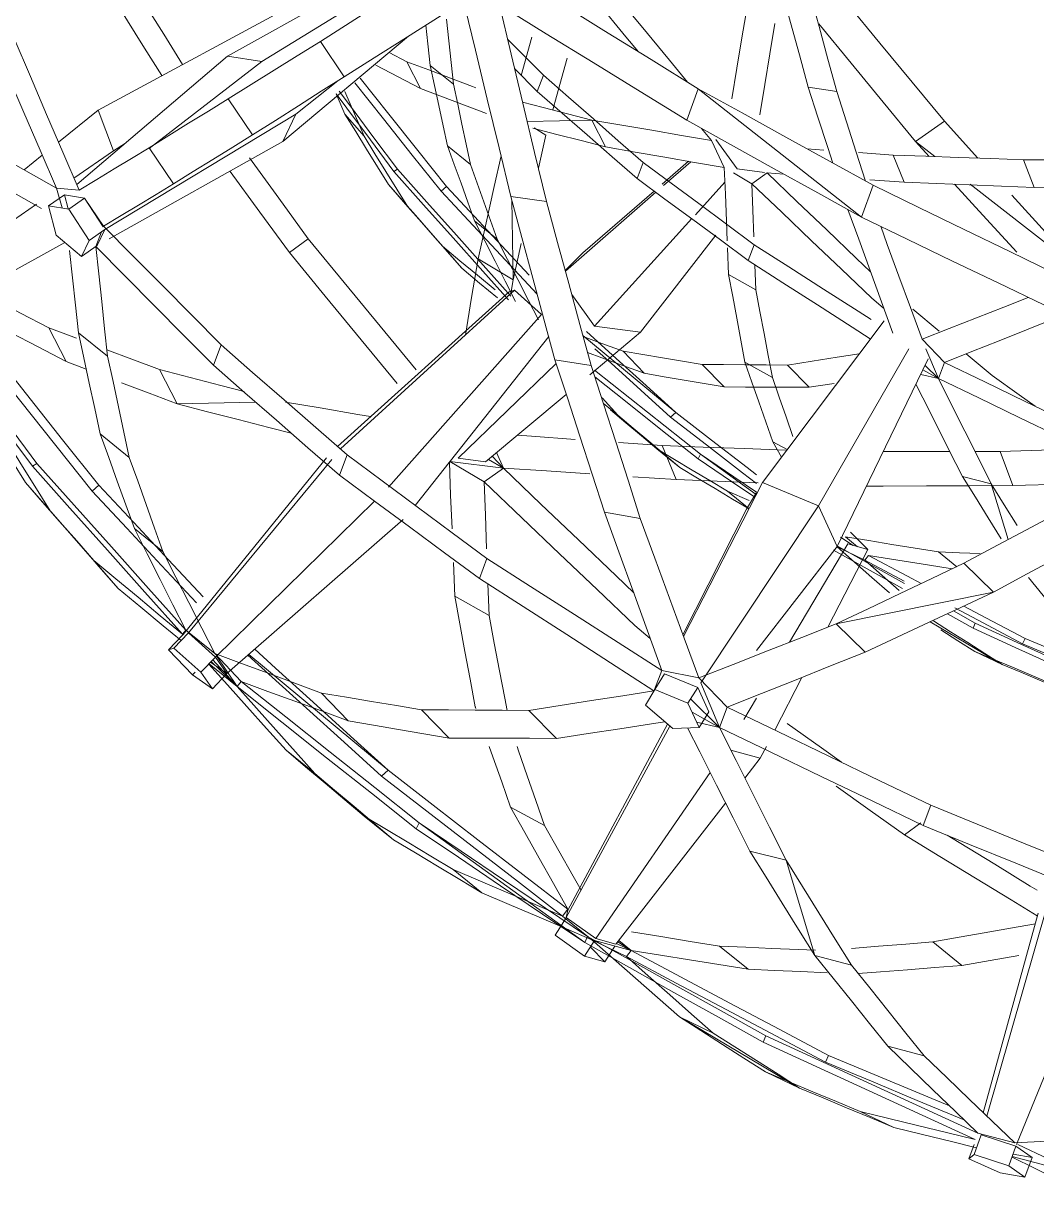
# Model space of a CAD drawing. Header units: inches. Extents: x -1427 to 2274, y -2183 to 260.
# Drawn here: x 160.357 to 164.117, y -1829.227 to -1824.831 of the extents above; entities that cross this region are included whole.
import ezdxf

# ---------------------------------------------------------------- set-up
doc = ezdxf.new("R2010")
doc.units = ezdxf.units.IN
doc.header["$MEASUREMENT"] = 0
doc.layers.add('E-LITE-EQPM', color=33, linetype='Continuous', lineweight=9)
doc.layers.add('G-IMPT', color=8, linetype='Continuous', lineweight=9)

# ---------------------------------------------------------------- blocks, each defined once
blk = doc.blocks.new('Raimond Sphere Small - Moooi_Raimond_43-V5-Reflected Ceiling Plan')
at = {"layer": 'G-IMPT'}
for p, q in [((-2.7928, 7.928), (-2.8847, 7.9122)), ((-2.7928, 7.928), (-2.8528, 7.886)), ((-2.7662, 7.855), (-2.7928, 7.928)), ((-2.8847, 7.9122), (-3.0015, 7.8604)), ((-2.8528, 7.886), (-2.9818, 7.8442)), ((-2.8262, 7.8129), (-2.8528, 7.886)), ((-2.8401, 7.851), (-2.7144, 7.8843)), ((-3.0015, 7.8604), (-2.9819, 7.8065)), ((-2.9818, 7.8442), (-3.0015, 7.8604)), ((-2.9818, 7.8442), (-2.9552, 7.7711)), ((-2.8371, 7.8427), (-2.7662, 7.855)), ((-2.7662, 7.855), (-2.8262, 7.8129)), ((-2.7045, 7.8608), (-2.819, 7.8065)), ((-2.9678, 7.7645), (-2.8311, 7.8008)), ((-2.8262, 7.8129), (-2.9552, 7.7711)), ((-2.8237, 7.8065), (-2.4931, 6.991)), ((-3.4051, 7.6842), (-3.2803, 7.7432)), ((-2.935, 7.701), (-2.7102, 6.9206)), ((-2.9477, 7.6888), (-2.7433, 6.9478)), ((-4.0758, 7.3327), (-3.6295, 7.5968)), ((-3.7564, 7.5366), (-3.6295, 7.5968)), ((-3.522, 7.4756), (-3.533, 7.5005)), ((-3.302, 7.4418), (-3.1675, 7.4775)), ((-4.0758, 7.3327), (-3.9505, 7.3929)), ((-3.7553, 7.403), (-3.7652, 7.4264)), ((-4.3532, 7.128), (-4.4278, 7.1071)), ((-4.3532, 7.128), (-4.4065, 7.0738)), ((-4.316, 7.0697), (-4.3532, 7.128)), ((-3.9268, 7.07), (-3.8211, 7.1556)), ((-3.573, 7.1051), (-3.4364, 7.141)), ((-3.1352, 7.0541), (-3.0275, 7.1414)), ((-4.4278, 7.1071), (-4.5377, 7.0292)), ((-4.3906, 7.0489), (-4.4278, 7.1071)), ((-4.4014, 7.0459), (-4.272, 7.1089)), ((-4.2551, 7.0866), (-4.3906, 7.0489)), ((-4.309, 7.0595), (-4.2551, 7.0866)), ((-4.3048, 7.0541), (-4.2551, 7.0866)), ((-4.3012, 7.0494), (-4.2551, 7.0866)), ((-4.2551, 7.0866), (-4.272, 7.1089)), ((-3.573, 7.1051), (-3.6798, 6.751)), ((-4.4272, 7.0568), (-5.042, 6.6125)), ((-4.5096, 6.9585), (-4.4014, 7.0459)), ((-4.3862, 7.0419), (-4.4961, 6.964)), ((-4.4272, 7.0568), (-4.4168, 7.0335)), ((-4.3116, 7.0628), (-4.3862, 7.0419)), ((-4.3862, 7.0419), (-3.9617, 6.4252)), ((-3.9045, 6.5384), (-4.3116, 7.0628)), ((-4.5377, 7.0292), (-4.4967, 6.965)), ((-4.5096, 6.9585), (-4.4901, 6.9325)), ((-4.4961, 6.964), (-4.4895, 6.9368)), ((-4.4961, 6.964), (-4.1115, 6.2528)), ((-4.4895, 6.9368), (-4.1204, 6.2452)), ((-4.916, 6.7851), (-4.8092, 6.8714)), ((-3.8145, 6.7165), (-3.6798, 6.751)), ((-5.2459, 6.5872), (-5.1376, 6.6747)), ((-3.1801, 6.6121), (-3.2404, 6.6559)), ((-5.0528, 6.6344), (-5.042, 6.6125)), ((-4.703, 6.5534), (-4.5766, 6.6218)), ((-3.171, 6.6215), (-3.1426, 6.5468)), ((-5.5362, 6.3422), (-5.4294, 6.4285)), ((-5.1575, 6.4168), (-5.1814, 6.4388)), ((-3.7756, 6.3723), (-3.8329, 6.4462)), ((-5.1575, 6.4168), (-5.6749, 5.9871)), ((-3.7756, 6.3723), (-3.8855, 6.3415)), ((-3.7531, 6.3288), (-3.7756, 6.3723)), ((-5.0333, 6.1918), (-4.9311, 6.297)), ((-4.6346, 6.1947), (-4.5325, 6.2983)), ((-4.1007, 6.2621), (-4.2023, 6.1748)), ((-4.0029, 6.2576), (-4.1007, 6.2621)), ((-4.0029, 6.2576), (-4.0441, 6.1675)), ((-4.0343, 6.1518), (-3.9276, 6.2576)), ((-4.029, 6.2006), (-3.9276, 6.2576)), ((-4.0119, 6.2379), (-3.9276, 6.2576)), ((-3.9667, 6.1993), (-4.0029, 6.2576)), ((-3.9276, 6.2576), (-3.9966, 6.0923)), ((-3.9276, 6.2576), (-3.8989, 6.182)), ((-3.6207, 6.0715), (-3.7216, 6.2675)), ((-5.4042, 6.1297), (-5.3053, 6.233)), ((-3.9667, 6.1993), (-4.0079, 6.1093)), ((-3.7897, 6.1487), (-3.8365, 6.228)), ((-4.8318, 6.1868), (-4.8339, 6.1809)), ((-4.8339, 6.1809), (-4.8318, 6.182)), ((-4.1674, 6.1164), (-4.2023, 6.1748)), ((-4.0441, 6.1675), (-4.1674, 6.1164)), ((-4.0079, 6.1093), (-4.0441, 6.1675)), ((-4.0043, 6.0738), (-3.8989, 6.182)), ((-5.8095, 6.1143), (-5.8838, 6.0626)), ((-5.8095, 6.1143), (-5.8521, 6.0527)), ((-5.7557, 6.0577), (-5.8095, 6.1143)), ((-4.1411, 6.0459), (-4.1678, 6.1164)), ((-4.1674, 6.1164), (-4.1312, 6.0581)), ((-5.8223, 6.0215), (-5.7183, 6.1055)), ((-5.8145, 6.0132), (-5.7183, 6.1055)), ((-5.8081, 6.0065), (-5.7183, 6.1055)), ((-5.8002, 5.9832), (-5.7027, 6.0871)), ((-5.7183, 6.1055), (-5.7942, 5.9922)), ((-5.7183, 6.1055), (-5.7027, 6.0871)), ((-4.1411, 6.0459), (-4.0043, 6.0738)), ((-4.0079, 6.1093), (-4.1312, 6.0581)), ((-3.9966, 6.0923), (-3.5599, 5.4344)), ((-5.8838, 6.0626), (-5.9723, 5.969)), ((-5.8521, 6.0527), (-5.9527, 5.9629)), ((-5.8738, 6.0521), (-5.8838, 6.0626)), ((-5.7983, 5.9962), (-5.8521, 6.0527)), ((-5.8165, 6.0153), (-5.7557, 6.0577)), ((-5.7557, 6.0577), (-5.7983, 5.9962)), ((-5.1018, 5.4856), (-5.7557, 6.0577)), ((-3.1453, 5.8653), (-2.878, 6.0235)), ((-2.9785, 5.9757), (-2.878, 6.0235)), ((-5.9085, 5.896), (-5.8002, 5.9832)), ((-5.7983, 5.9962), (-5.8989, 5.9064)), ((-5.7983, 5.9962), (-5.2082, 5.417)), ((-5.9723, 5.969), (-5.9185, 5.9124)), ((-5.9527, 5.9629), (-5.9723, 5.969)), ((-5.9527, 5.9629), (-5.8989, 5.9064)), ((-3.4905, 5.5861), (-3.7897, 5.9714)), ((-3.451, 5.576), (-3.6669, 5.9411)), ((-3.3862, 5.9784), (-3.4939, 5.8731)), ((-2.7927, 5.9274), (-2.8015, 5.9471)), ((-5.9085, 5.896), (-5.921, 5.9109)), ((-5.9185, 5.9124), (-5.3856, 5.2562)), ((-5.8989, 5.9064), (-5.3669, 5.2629)), ((-4.1841, 5.9272), (-4.2415, 5.8789)), ((-4.063, 5.9133), (-3.8262, 5.4466)), ((-4.0605, 5.9202), (-3.7673, 5.3482)), ((-3.3764, 5.5969), (-3.5248, 5.8852)), ((-2.9098, 5.7547), (-3.4939, 5.8731)), ((-3.081, 5.8351), (-2.9856, 5.8884)), ((-2.9777, 5.8698), (-3.0587, 5.8246)), ((-2.9777, 5.8698), (-2.9856, 5.8884)), ((-4.7827, 5.8416), (-4.91, 5.7701)), ((-4.7869, 5.7247), (-4.7827, 5.8416)), ((-4.91, 5.7701), (-4.915, 5.6449)), ((-6.5034, 5.3484), (-6.1592, 5.741)), ((-6.2502, 5.6371), (-6.1592, 5.741)), ((-2.9098, 5.7547), (-3.0194, 5.6478)), ((-4.7904, 5.6306), (-4.8186, 5.7044)), ((-3.2409, 5.7143), (-3.3874, 5.6367)), ((-3.4899, 5.5867), (-3.3874, 5.6367)), ((-3.374, 5.619), (-3.3874, 5.6367)), ((-3.1137, 5.6058), (-3.0461, 5.6605)), ((-6.0994, 5.5192), (-5.9934, 5.6046)), ((-3.4905, 5.5861), (-3.5599, 5.4344)), ((-3.1518, 4.8881), (-3.4905, 5.5861)), ((-3.4596, 5.5496), (-3.4145, 5.5862)), ((-3.451, 5.576), (-3.3764, 5.5969)), ((-3.4403, 5.5319), (-3.3764, 5.5969)), ((-3.4773, 5.5512), (-3.4311, 5.5815)), ((-2.8554, 5.56), (-2.9178, 5.3529)), ((-6.5034, 5.3484), (-6.4119, 5.4537)), ((-4.3539, 5.4582), (-4.2211, 5.4811)), ((-4.5612, 4.8057), (-5.0571, 5.4327)), ((-3.8979, 5.3799), (-3.8171, 5.4453)), ((-3.8979, 5.3799), (-3.8174, 5.4143)), ((-3.7897, 5.3856), (-3.8262, 5.4466)), ((-3.5599, 5.4344), (-3.7673, 5.3482)), ((-3.2235, 4.851), (-3.5599, 5.4344)), ((-6.2311, 5.358), (-6.2565, 5.3796)), ((-4.5874, 4.7233), (-5.1564, 5.365)), ((-3.7903, 5.393), (-3.9978, 5.2431)), ((-5.3381, 5.3209), (-5.3093, 5.2455)), ((-4.9286, 5.2702), (-4.8006, 5.3457)), ((-4.7293, 5.2942), (-4.8006, 5.3457)), ((-4.0883, 5.3373), (-4.2486, 5.3266)), ((-4.1399, 5.2105), (-4.0883, 5.3373)), ((-3.3162, 4.7468), (-3.7673, 5.3482)), ((-3.0246, 5.3256), (-2.9178, 5.3529)), ((-2.8844, 5.2324), (-2.8379, 5.3592)), ((-6.4778, 5.2874), (-6.4613, 5.2774)), ((-4.7293, 5.2942), (-4.9281, 5.2696)), ((-4.7849, 5.2619), (-4.7293, 5.2942)), ((-4.7706, 5.25), (-4.7293, 5.2942)), ((-4.7548, 5.2368), (-4.7293, 5.2942)), ((-4.1594, 5.223), (-4.0737, 5.2924)), ((-6.2265, 5.1672), (-6.1183, 5.2544)), ((-4.7957, 5.271), (-4.8969, 5.2572)), ((-4.8969, 5.2572), (-4.5336, 4.9053)), ((-4.4962, 5.0206), (-4.7957, 5.271)), ((-4.0064, 5.2605), (-3.9978, 5.2431)), ((-3.6966, 5.254), (-3.7291, 5.1962)), ((-2.9783, 5.2325), (-2.8844, 5.2324)), ((-4.7076, 4.6396), (-5.3456, 5.2139)), ((-4.688, 4.6335), (-5.3335, 5.2225)), ((-4.3016, 5.1991), (-4.1399, 5.2105)), ((-3.7291, 5.1962), (-3.6752, 5.2254)), ((-4.0894, 5.0879), (-4.1083, 5.1054)), ((-6.0062, 4.9284), (-5.9411, 5.0557)), ((-5.6494, 5.049), (-5.9411, 5.0557)), ((-4.0894, 5.0879), (-4.4338, 4.8019)), ((-4.305, 5.0972), (-4.3623, 5.0332)), ((-4.3578, 5.0545), (-4.305, 5.0972)), ((-3.991, 4.9096), (-3.9099, 4.9929)), ((-3.6748, 4.9118), (-3.5939, 4.9939)), ((-3.5939, 4.9939), (-3.5007, 4.9796)), ((-6.2779, 4.9272), (-6.3529, 4.8986)), ((-4.2202, 4.7899), (-4.409, 4.9477)), ((-4.285, 4.8603), (-4.2066, 4.9422)), ((-3.8328, 4.9009), (-3.7306, 4.9573)), ((-3.1801, 4.9464), (-3.1143, 4.9617)), ((-3.1718, 4.9294), (-3.1143, 4.9617)), ((-3.1637, 4.9127), (-3.1143, 4.9617)), ((-3.1143, 4.9617), (-3.1605, 4.851)), ((-3.1143, 4.9617), (-3.0916, 4.9018)), ((-3.011, 4.8698), (-2.9143, 4.9505)), ((-6.4173, 4.7734), (-6.3529, 4.8986)), ((-5.8061, 4.9122), (-5.7773, 4.837)), ((-4.5379, 4.8923), (-4.4034, 4.9132)), ((-3.1751, 4.816), (-3.0916, 4.9018)), ((-6.3069, 4.7914), (-6.1989, 4.8785)), ((-6.4173, 4.7734), (-6.3146, 4.8122)), ((-4.3905, 4.7667), (-4.4756, 4.649)), ((-4.2202, 4.7899), (-4.3905, 4.7667)), ((-4.0294, 4.3679), (-4.3905, 4.7667)), ((-3.9411, 4.4296), (-4.2202, 4.7899)), ((-3.2096, 4.7037), (-3.1112, 4.786)), ((-4.688, 4.6335), (-4.5874, 4.7233)), ((-6.7952, 4.6996), (-6.3573, 4.4566)), ((-3.3177, 4.6998), (-3.3632, 4.6615)), ((-4.688, 4.6335), (-4.7076, 4.6396)), ((-4.6935, 4.5947), (-4.702, 4.6462)), ((-3.7923, 4.6319), (-3.8932, 4.5752)), ((-3.7956, 4.5392), (-3.7923, 4.6319)), ((-6.4629, 4.3142), (-6.8753, 4.6008)), ((-4.8234, 4.5177), (-4.6935, 4.5947)), ((-4.6982, 4.2977), (-4.6935, 4.5947)), ((-4.663, 4.4604), (-4.6935, 4.5947)), ((-3.8932, 4.5752), (-3.8972, 4.4759)), ((-5.1565, 4.2408), (-4.8836, 4.5521)), ((-4.9557, 4.4697), (-4.8836, 4.5521)), ((-4.4997, 4.561), (-4.4339, 4.4945)), ((-4.1637, 4.2699), (-4.499, 4.5635)), ((-2.9959, 4.2399), (-2.5914, 4.5559)), ((-6.3892, 4.4295), (-6.2961, 4.5087)), ((-6.2961, 4.5087), (-6.2674, 4.4485)), ((-6.2961, 4.5087), (-6.2377, 4.4682)), ((-5.524, 4.4939), (-5.4539, 4.4428)), ((-4.1697, 4.2655), (-4.4339, 4.4945)), ((-3.7983, 4.4646), (-3.8207, 4.5231)), ((-6.3426, 4.3322), (-6.2674, 4.4485)), ((-6.2674, 4.4485), (-6.2089, 4.408)), ((-6.2426, 4.4716), (-6.2217, 4.4169)), ((-6.2377, 4.4682), (-6.2089, 4.408)), ((-6.1934, 4.4433), (-5.5483, 4.0814)), ((-4.8362, 4.3762), (-4.7521, 4.444)), ((-6.4179, 4.3205), (-6.3892, 4.4295)), ((-6.2844, 4.2917), (-6.2138, 4.3962)), ((-6.2841, 4.2917), (-6.2148, 4.3989)), ((-6.2087, 4.4079), (-5.4998, 3.9802)), ((-3.9069, 4.2326), (-4.0165, 4.3537)), ((-3.4, 4.3619), (-4.0056, 3.8856)), ((-3.4, 4.3619), (-3.3566, 4.244)), ((-6.4179, 4.3205), (-6.3426, 4.3322)), ((-6.3594, 4.28), (-6.4179, 4.3205)), ((-6.389, 4.2547), (-6.3674, 4.3283)), ((-6.3594, 4.28), (-6.3458, 4.3317)), ((-6.2841, 4.2917), (-6.3426, 4.3322)), ((-5.1565, 4.2408), (-5.084, 4.3243)), ((-6.2844, 4.2917), (-6.3594, 4.28)), ((-4.9406, 4.2485), (-4.9607, 4.2656)), ((-4.7013, 4.2862), (-4.5698, 4.3044)), ((-6.3044, 4.2622), (-6.389, 4.2547)), ((-5.7533, 3.7646), (-6.3135, 4.2409)), ((-6.0446, 4.1045), (-5.9543, 4.2382)), ((-4.0421, 4.155), (-4.1401, 4.2399)), ((-4.034, 4.1564), (-4.1355, 4.2452)), ((-3.8755, 4.198), (-3.8064, 4.2388)), ((-3.7499, 4.1979), (-3.8064, 4.2388)), ((-3.2417, 4.2321), (-3.3688, 4.2235)), ((-3.2826, 4.1316), (-3.2417, 4.2321)), ((-2.7984, 4.1495), (-2.7588, 4.2518)), ((-6.4414, 4.1325), (-6.5084, 4.1867)), ((-6.1771, 4.1156), (-6.3236, 4.2174)), ((-5.1362, 4.1925), (-5.1231, 4.1845)), ((-4.5713, 4.0575), (-4.5993, 4.1807)), ((-4.2326, 4.219), (-4.2098, 4.1593)), ((-3.9568, 4.0777), (-3.9091, 4.1781)), ((-3.9401, 4.0742), (-3.8616, 4.1826)), ((-3.8616, 4.1826), (-3.7605, 4.1964)), ((-3.6882, 4.2021), (-3.7499, 4.1979)), ((-4.937, 4.0972), (-4.8512, 4.1663)), ((-3.1995, 4.081), (-3.1273, 4.1373)), ((-3.1486, 4.1365), (-3.1995, 4.081)), ((-3.0921, 4.0063), (-2.9674, 4.1432)), ((-6.2344, 3.9649), (-6.1771, 4.1156)), ((-6.1327, 4.0872), (-6.1771, 4.1156)), ((-5.6265, 3.7844), (-6.0446, 4.1069)), ((-4.4005, 4.0017), (-4.3504, 4.1014)), ((-3.6009, 4.1091), (-3.5391, 4.1135)), ((-3.4108, 4.1225), (-3.2826, 4.1316)), ((-6.2344, 3.9649), (-6.381, 4.0835)), ((-5.7515, 3.9231), (-5.6611, 4.057)), ((-5.5483, 4.0814), (-5.4998, 3.9802)), ((-5.0819, 3.6906), (-5.5483, 4.0814)), ((-5.2468, 4.0615), (-5.318, 3.9793)), ((-4.6155, 4.0312), (-4.5713, 4.0575)), ((-3.9568, 4.0777), (-3.994, 4.0325)), ((-3.0921, 4.0063), (-3.1995, 4.081)), ((-4.4005, 4.0017), (-4.6408, 4.0072)), ((-4.0477, 4.0027), (-4.0056, 3.8856)), ((-5.4673, 3.55), (-6.2344, 3.9649)), ((-5.3441, 3.856), (-5.4998, 3.9802)), ((-5.318, 3.9793), (-5.35, 3.9043)), ((-5.0882, 3.785), (-5.0371, 3.8842)), ((-4.6879, 3.81), (-4.6036, 3.8951)), ((-4.6036, 3.8951), (-4.5808, 3.8354)), ((-3.5982, 3.8792), (-3.4915, 3.8958)), ((-5.4088, 3.7097), (-5.3202, 3.8408)), ((-5.0007, 3.7993), (-4.915, 3.8683)), ((-4.6635, 3.8364), (-4.6239, 3.6939)), ((-5.7533, 3.7646), (-5.6265, 3.7844)), ((-4.9851, 3.3904), (-5.6265, 3.7844)), ((-5.1537, 3.7507), (-5.0882, 3.785)), ((-5.0523, 3.3732), (-5.7533, 3.7646))]:
    blk.add_line(p, q, dxfattribs=at)
at = {"layer": 'G-IMPT', "flags": 128}
for points in [[(-2.8409, 7.8532), (-2.7551, 7.896), (-2.659, 7.944), (-2.563, 7.992), (-2.467, 8.0399)], [(-3.7652, 7.4264), (-3.5684, 7.5168), (-3.3716, 7.6073), (-3.1747, 7.6977), (-2.9779, 7.7882)], [(-2.9779, 7.7882), (-3.0847, 7.7622), (-3.1915, 7.7362), (-3.2983, 7.7102), (-3.4051, 7.6842)], [(-3.2803, 7.7432), (-3.173, 7.7694), (-3.0657, 7.7956), (-2.9724, 7.8184)], [(-2.8311, 7.8008), (-2.9152, 7.72), (-2.9993, 7.6392), (-3.0834, 7.5583), (-3.1675, 7.4775)], [(-2.3553, 7.775), (-2.4743, 7.7814), (-2.5932, 7.7879), (-2.7122, 7.7943), (-2.8311, 7.8008)], [(-2.9678, 7.7645), (-3.1646, 7.6741), (-3.3615, 7.5838), (-3.5584, 7.4934), (-3.7553, 7.403)], [(-3.6295, 7.5968), (-3.5422, 7.6334), (-3.4549, 7.67), (-3.3676, 7.7066), (-3.2803, 7.7432)], [(-3.302, 7.4418), (-3.2185, 7.5224), (-3.1349, 7.6031), (-3.0513, 7.6838), (-2.9678, 7.7645)], [(-3.0224, 7.7139), (-3.1926, 7.6428), (-3.3628, 7.5716), (-3.533, 7.5005)], [(-3.4051, 7.6842), (-3.4929, 7.6473), (-3.5807, 7.6104), (-3.6685, 7.5735), (-3.7564, 7.5366)], [(-3.522, 7.4756), (-3.3524, 7.5464), (-3.1829, 7.6172), (-3.0726, 7.6633)], [(-3.9505, 7.3929), (-3.8702, 7.4439), (-3.79, 7.4949), (-3.7097, 7.5458), (-3.6295, 7.5968)], [(-3.7564, 7.5366), (-3.8362, 7.4857), (-3.9161, 7.4347), (-3.996, 7.3837), (-4.0758, 7.3327)], [(-3.533, 7.5005), (-3.7178, 7.4026), (-3.9025, 7.3047), (-4.0873, 7.2068), (-4.272, 7.1089)], [(-4.2551, 7.0866), (-4.0718, 7.1839), (-3.8885, 7.2811), (-3.7052, 7.3784), (-3.522, 7.4756)], [(-3.1675, 7.4775), (-3.2347, 7.3934), (-3.3019, 7.3093), (-3.3691, 7.2252), (-3.4364, 7.141)], [(-3.573, 7.1051), (-3.5053, 7.1893), (-3.4375, 7.2734), (-3.3698, 7.3576), (-3.302, 7.4418)], [(-4.4272, 7.0568), (-4.2617, 7.1492), (-4.0962, 7.2416), (-3.9307, 7.334), (-3.7652, 7.4264)], [(-3.7553, 7.403), (-3.9207, 7.3107), (-4.086, 7.2183), (-4.2514, 7.1259), (-4.4168, 7.0335)], [(-4.272, 7.1089), (-4.1916, 7.1799), (-4.1112, 7.2509), (-4.0308, 7.3219), (-3.9505, 7.3929)], [(-4.0758, 7.3327), (-4.1572, 7.261), (-4.2386, 7.1893), (-4.32, 7.1176), (-4.4014, 7.0459)], [(-3.5276, 7.1689), (-3.6254, 7.1645), (-3.7232, 7.16), (-3.8211, 7.1556)], [(-3.0275, 7.1414), (-3.128, 7.1494), (-3.2286, 7.1574), (-3.3291, 7.1654), (-3.4117, 7.172)], [(-3.8211, 7.1556), (-3.9296, 7.1384), (-4.0381, 7.1211), (-4.1466, 7.1039), (-4.2551, 7.0866)], [(-3.4364, 7.141), (-3.4972, 7.0435), (-3.5581, 6.946), (-3.6189, 6.8485), (-3.6798, 6.751)], [(-2.8159, 7.1041), (-2.9217, 7.1227), (-3.0275, 7.1414)], [(-3.9268, 7.07), (-3.8295, 7.074), (-3.7322, 7.078), (-3.6349, 7.082), (-3.5711, 7.0846)], [(-3.8145, 6.7165), (-3.7541, 6.8137), (-3.6938, 6.9108), (-3.6334, 7.008), (-3.573, 7.1051)], [(-3.437, 7.078), (-3.3364, 7.0701), (-3.2358, 7.0621), (-3.1352, 7.0541)], [(-5.0528, 6.6344), (-4.8964, 6.74), (-4.74, 6.8456), (-4.5836, 6.9512), (-4.4272, 7.0568)], [(-4.4014, 7.0459), (-4.5033, 7.0023), (-4.6053, 6.9587), (-4.7073, 6.915), (-4.8092, 6.8714)], [(-4.2541, 7.0169), (-4.145, 7.0346), (-4.0359, 7.0523), (-3.9268, 7.07)], [(-3.1352, 7.0541), (-3.0295, 7.0354), (-2.9238, 7.0167), (-2.8181, 6.998), (-2.7541, 6.9866)], [(-4.4168, 7.0335), (-4.5731, 6.9282), (-4.7294, 6.823), (-4.8857, 6.7177), (-5.042, 6.6125)], [(-4.5096, 6.9585), (-4.6775, 6.8286), (-4.8455, 6.6987), (-5.0134, 6.5687), (-5.1814, 6.4388)], [(-4.916, 6.7851), (-4.8144, 6.8284), (-4.7128, 6.8718), (-4.6112, 6.9152), (-4.5096, 6.9585)], [(-2.7474, 6.9578), (-2.8444, 6.8984), (-2.9764, 6.8176), (-3.1084, 6.7367), (-3.2404, 6.6559)], [(-5.1575, 6.4168), (-4.9906, 6.5457), (-4.8238, 6.6746), (-4.6569, 6.8036), (-4.4901, 6.9325)], [(-4.4901, 6.9325), (-4.5433, 6.8377), (-4.5966, 6.7429), (-4.6498, 6.6482), (-4.703, 6.5534)], [(-3.171, 6.6215), (-2.9988, 6.6919), (-2.8265, 6.7623), (-2.6543, 6.8327), (-2.4821, 6.9031)], [(-4.8092, 6.8714), (-4.8913, 6.8222), (-4.9734, 6.773), (-5.0555, 6.7239), (-5.1376, 6.6747)], [(-4.5766, 6.6218), (-4.5232, 6.7161), (-4.4699, 6.8105), (-4.4408, 6.8618)], [(-3.0819, 6.6579), (-3.0374, 6.6851), (-2.9053, 6.7659), (-2.7732, 6.8468), (-2.7474, 6.8625)], [(-2.4534, 6.8274), (-2.6257, 6.7573), (-2.798, 6.6871), (-2.9703, 6.617), (-3.1426, 6.5468)], [(-5.2459, 6.5872), (-5.1634, 6.6367), (-5.0809, 6.6862), (-4.9984, 6.7356), (-4.916, 6.7851)], [(-3.6798, 6.751), (-3.7417, 6.6276), (-3.8037, 6.5043), (-3.8657, 6.3809), (-3.9276, 6.2576)], [(-4.0455, 6.2596), (-4.0004, 6.3488), (-3.9384, 6.4714), (-3.8765, 6.5939), (-3.8145, 6.7165)], [(-5.1376, 6.6747), (-5.2106, 6.6131), (-5.2835, 6.5516), (-5.3565, 6.49), (-5.4294, 6.4285)], [(-3.2404, 6.6559), (-3.367, 6.5657), (-3.4935, 6.4755)], [(-5.7183, 6.1055), (-5.5519, 6.2378), (-5.3855, 6.37), (-5.2192, 6.5022), (-5.0528, 6.6344)], [(-5.042, 6.6125), (-5.2072, 6.4811), (-5.3723, 6.3498), (-5.5375, 6.2184), (-5.7027, 6.0871)], [(-4.6783, 6.3288), (-4.6728, 6.3445), (-4.6408, 6.4369), (-4.6087, 6.5293), (-4.5766, 6.6218)], [(-3.9276, 6.2576), (-3.7385, 6.3486), (-3.5493, 6.4395), (-3.3601, 6.5305), (-3.171, 6.6215)], [(-5.5362, 6.3422), (-5.4636, 6.4035), (-5.391, 6.4647), (-5.3184, 6.526), (-5.2459, 6.5872)], [(-4.703, 6.5534), (-4.7357, 6.4602), (-4.7685, 6.3671), (-4.7819, 6.3288)], [(-3.1426, 6.5468), (-3.3317, 6.4556), (-3.5208, 6.3644), (-3.7099, 6.2732), (-3.8989, 6.182)], [(-5.4294, 6.4285), (-5.5017, 6.3477), (-5.5739, 6.267), (-5.6461, 6.1863), (-5.7183, 6.1055)], [(-5.1814, 6.4388), (-5.3211, 6.3123), (-5.4608, 6.1859), (-5.6005, 6.0594), (-5.6777, 5.9895)], [(-5.6525, 5.9674), (-5.5754, 6.0374), (-5.4361, 6.1639), (-5.2968, 6.2903), (-5.1575, 6.4168)], [(-3.6754, 6.2435), (-3.5489, 6.3337), (-3.4745, 6.3867)], [(-5.8229, 6.0221), (-5.7539, 6.0992), (-5.6814, 6.1802), (-5.6088, 6.2612), (-5.5362, 6.3422)], [(-5.3053, 6.233), (-5.2117, 6.249), (-5.1182, 6.265), (-5.0246, 6.281), (-4.9311, 6.297)], [(-4.9311, 6.297), (-4.8315, 6.2973), (-4.7318, 6.2976), (-4.6322, 6.2979), (-4.5325, 6.2983)], [(-4.5325, 6.2983), (-4.415, 6.2802), (-4.2974, 6.2622), (-4.1799, 6.2442), (-4.1304, 6.2366)], [(-5.7027, 6.0871), (-5.6033, 6.1235), (-5.504, 6.16), (-5.4046, 6.1965), (-5.3053, 6.233)], [(-5.0333, 6.1918), (-5.1261, 6.1763), (-5.2188, 6.1608), (-5.3115, 6.1452), (-5.4042, 6.1297)], [(-4.6346, 6.1947), (-4.7343, 6.194), (-4.8339, 6.1933), (-4.9336, 6.1925), (-5.0333, 6.1918)], [(-4.8339, 6.1809), (-4.8529, 6.0782), (-4.8719, 5.9755), (-4.891, 5.8728), (-4.91, 5.7701)], [(-4.7827, 5.8416), (-4.7633, 5.9442), (-4.7438, 6.0468), (-4.7244, 6.1494), (-4.7159, 6.1941)], [(-4.1705, 6.1216), (-4.2859, 6.1398), (-4.4021, 6.1581), (-4.5184, 6.1764), (-4.6346, 6.1947)], [(-3.8989, 6.182), (-3.7708, 6.1311), (-3.6426, 6.0802), (-3.5144, 6.0293), (-3.3862, 5.9784)], [(-2.9856, 5.8884), (-2.8295, 5.9601), (-2.6735, 6.0318), (-2.5174, 6.1035), (-2.3755, 6.1687)], [(-2.3533, 6.1564), (-2.5094, 6.0848), (-2.6655, 6.0131), (-2.8216, 5.9415), (-2.9777, 5.8698)], [(-5.4042, 6.1297), (-5.5032, 6.0931), (-5.6022, 6.0564), (-5.7012, 6.0198), (-5.8002, 5.9832)], [(-4.8186, 5.7044), (-4.6564, 5.8087), (-4.4941, 5.9129), (-4.3319, 6.0172), (-4.1702, 6.1211)], [(-2.878, 6.0235), (-2.8087, 6.0525), (-2.7395, 6.0815), (-2.6703, 6.1105), (-2.6011, 6.1395)], [(-2.3967, 6.1163), (-2.5316, 6.0599), (-2.6665, 6.0035), (-2.8015, 5.9471)], [(-2.7927, 5.9274), (-2.6583, 5.9835), (-2.5239, 6.0396), (-2.3895, 6.0958), (-2.255, 6.1519)], [(-4.0043, 6.0738), (-4.0585, 5.9256), (-4.1127, 5.7775), (-4.1669, 5.6293), (-4.2211, 5.4811)], [(-3.4939, 5.8731), (-3.6215, 5.9232), (-3.7491, 5.9734), (-3.8767, 6.0236), (-4.0043, 6.0738)], [(-2.7, 6.0928), (-2.7697, 6.0635), (-2.8393, 6.0343), (-2.9089, 6.005), (-2.9785, 5.9757)], [(-4.1411, 6.0459), (-4.3034, 5.942), (-4.4658, 5.8382), (-4.6281, 5.7344), (-4.7904, 5.6306)], [(-4.3539, 5.4582), (-4.3007, 5.6051), (-4.2475, 5.752), (-4.1943, 5.8989), (-4.1411, 6.0459)], [(-3.1324, 5.8618), (-3.0688, 5.9022), (-3.0052, 5.9426), (-2.9416, 5.983), (-2.878, 6.0235)], [(-5.8002, 5.9832), (-5.8485, 5.8885), (-5.8968, 5.7939), (-5.9451, 5.6992), (-5.9934, 5.6046)], [(-6.1592, 5.741), (-6.076, 5.8103), (-5.9928, 5.8796), (-5.9262, 5.9351)], [(-3.3862, 5.9784), (-3.2671, 5.9225), (-3.148, 5.8665), (-3.0289, 5.8106), (-2.9098, 5.7547)], [(-2.9785, 5.9757), (-3.0419, 5.9353), (-3.1052, 5.8949)], [(-2.8015, 5.9471), (-2.948, 5.8695), (-3.053, 5.8138)], [(-6.4778, 5.2874), (-6.3386, 5.4433), (-6.1994, 5.5992), (-6.0602, 5.755), (-5.921, 5.9109)], [(-5.9085, 5.896), (-6.0467, 5.7413), (-6.1849, 5.5867), (-6.3231, 5.432), (-6.4613, 5.2774)], [(-5.921, 5.9109), (-6.0033, 5.8425), (-6.0856, 5.774), (-6.1679, 5.7055), (-6.2502, 5.6371)], [(-6.0994, 5.5192), (-6.0517, 5.6134), (-6.0039, 5.7076), (-5.9562, 5.8018), (-5.9085, 5.896)], [(-3.0204, 5.8066), (-2.938, 5.8503), (-2.7927, 5.9274)], [(-2.7795, 5.7003), (-2.7258, 5.7671), (-2.672, 5.8338), (-2.6183, 5.9005)], [(-4.2415, 5.8789), (-4.3813, 5.7456), (-4.521, 5.6123), (-4.6608, 5.479), (-4.8006, 5.3457)], [(-3.0194, 5.6478), (-3.1381, 5.7041), (-3.2567, 5.7604), (-3.3753, 5.8167), (-3.4939, 5.8731)], [(-5.8692, 5.7946), (-5.9983, 5.6563), (-6.1274, 5.5179), (-6.2565, 5.3796)], [(-6.2311, 5.358), (-6.102, 5.4963), (-5.9729, 5.6345), (-5.8438, 5.7727)], [(-6.4119, 5.4537), (-6.3488, 5.5255), (-6.2856, 5.5973), (-6.2224, 5.6692), (-6.1592, 5.741)], [(-4.7293, 5.2942), (-4.59, 5.4278), (-4.4506, 5.5613), (-4.3112, 5.6949), (-4.2454, 5.758)], [(-3.5035, 5.5992), (-3.3792, 5.6686), (-3.248, 5.7418)], [(-3.2399, 5.7233), (-3.3711, 5.6501), (-3.4922, 5.5824)], [(-3.2963, 5.7573), (-3.3609, 5.7004), (-3.4254, 5.6436), (-3.4899, 5.5867)], [(-3.3874, 5.6367), (-3.3236, 5.6929), (-3.2599, 5.7492)], [(-3.374, 5.619), (-3.2287, 5.6961), (-3.1779, 5.723)], [(-2.9098, 5.7547), (-2.785, 5.6872), (-2.6602, 5.6197), (-2.5355, 5.5523), (-2.4107, 5.4848)], [(-5.3381, 5.3209), (-5.2082, 5.4168), (-5.0783, 5.5126), (-4.9485, 5.6085), (-4.8186, 5.7044)], [(-6.2502, 5.6371), (-6.3135, 5.5649), (-6.3768, 5.4927), (-6.4401, 5.4205), (-6.5034, 5.3484)], [(-4.7904, 5.6306), (-4.9201, 5.5343), (-5.0499, 5.438), (-5.1796, 5.3418), (-5.3093, 5.2455)], [(-3.0628, 5.6684), (-3.1159, 5.66), (-3.2019, 5.6463), (-3.2879, 5.6327), (-3.374, 5.619)], [(-2.5188, 5.3797), (-2.644, 5.4467), (-2.7691, 5.5138), (-2.8943, 5.5808), (-3.0194, 5.6478)], [(-5.9934, 5.6046), (-6.0246, 5.517), (-6.0559, 5.4295), (-6.0871, 5.3419), (-6.1183, 5.2544)], [(-4.8006, 5.3457), (-4.7961, 5.4697), (-4.7916, 5.5937)], [(-3.4596, 5.5496), (-3.3731, 5.5637), (-3.2866, 5.5777), (-3.2002, 5.5917), (-3.1137, 5.6058)], [(-3.1137, 5.6058), (-3.0365, 5.6089), (-2.9594, 5.6121)], [(-3.0246, 5.3256), (-2.9768, 5.4026), (-2.9289, 5.4796), (-2.881, 5.5566)], [(-6.2265, 5.1672), (-6.1947, 5.2552), (-6.163, 5.3432), (-6.1312, 5.4312), (-6.0994, 5.5192)], [(-4.9201, 5.5197), (-4.9251, 5.3945), (-4.93, 5.272)], [(-2.8213, 5.5075), (-2.8696, 5.4302), (-2.9178, 5.3529)], [(-6.6174, 5.1222), (-6.566, 5.2051), (-6.5147, 5.2879), (-6.4633, 5.3708), (-6.4119, 5.4537)], [(-4.5379, 4.8923), (-4.4919, 5.0337), (-4.4459, 5.1752), (-4.3999, 5.3167), (-4.3539, 5.4582)], [(-4.2211, 5.4811), (-4.2667, 5.3391), (-4.3122, 5.1972), (-4.3578, 5.0552), (-4.4034, 4.9132)], [(-3.8174, 5.4459), (-3.8784, 5.4093), (-3.9435, 5.3704), (-4.0086, 5.3314), (-4.0737, 5.2924)], [(-6.2565, 5.3796), (-6.3913, 5.2104), (-6.5261, 5.0413), (-6.661, 4.8722), (-6.7958, 4.703)], [(-4.1594, 5.223), (-4.0941, 5.2623), (-4.0287, 5.3015), (-3.9633, 5.3407), (-3.8979, 5.3799)], [(-4.0064, 5.2605), (-3.8824, 5.3442), (-3.7954, 5.4029)], [(-3.7897, 5.3832), (-3.8739, 5.3265), (-3.9978, 5.2431)], [(-6.7675, 4.6842), (-6.6352, 4.8504), (-6.5005, 5.0196), (-6.3658, 5.1888), (-6.2311, 5.358)], [(-6.5034, 5.3484), (-6.5543, 5.2659), (-6.6052, 5.1835), (-6.6562, 5.101), (-6.7071, 5.0186)], [(-5.8061, 4.9122), (-5.6891, 5.0144), (-5.5721, 5.1166), (-5.4551, 5.2187), (-5.3381, 5.3209)], [(-3.7897, 5.3519), (-3.842, 5.3114), (-3.9752, 5.2084), (-4.1083, 5.1054)], [(-4.0894, 5.0879), (-3.9571, 5.1901), (-3.8248, 5.2924), (-3.7897, 5.3195)], [(-3.7838, 5.3497), (-3.936, 5.3435), (-4.0883, 5.3373)], [(-2.8379, 5.3592), (-2.9982, 5.3599), (-3.1586, 5.3607), (-3.3189, 5.3614), (-3.3816, 5.3617)], [(-3.1978, 4.983), (-3.172, 5.034), (-3.1229, 5.1312), (-3.0738, 5.2284), (-3.0246, 5.3256)], [(-2.9178, 5.3529), (-2.967, 5.2551), (-3.0161, 5.1573), (-3.0652, 5.0595), (-3.1143, 4.9617)], [(-2.4687, 5.3497), (-2.6482, 5.3543), (-2.8379, 5.3592)], [(-6.9174, 4.6953), (-6.8075, 4.8433), (-6.6976, 4.9913), (-6.5877, 5.1394), (-6.4778, 5.2874)], [(-6.4613, 5.2774), (-6.5708, 5.1299), (-6.6802, 4.9825), (-6.7896, 4.835), (-6.8991, 4.6876)], [(-4.4088, 5.3158), (-4.5691, 5.305), (-4.7293, 5.2942)], [(-4.0737, 5.2924), (-4.1315, 5.2436), (-4.1893, 5.1948), (-4.2472, 5.146), (-4.305, 5.0972)], [(-6.1183, 5.2544), (-6.1384, 5.1604), (-6.1586, 5.0664), (-6.1787, 4.9725), (-6.1989, 4.8785)], [(-5.3093, 5.2455), (-5.4263, 5.1434), (-5.5433, 5.0412), (-5.6603, 4.9391), (-5.7773, 4.837)], [(-3.9978, 5.2431), (-4.1288, 5.1389), (-4.2597, 5.0348), (-4.3907, 4.9306)], [(-4.3897, 4.9558), (-4.2702, 5.0508), (-4.1383, 5.1556), (-4.0064, 5.2605)], [(-3.3191, 5.2329), (-3.2068, 5.2328), (-3.0716, 5.2327)], [(-3.1143, 4.9617), (-2.9643, 5.0338), (-2.8144, 5.106), (-2.6644, 5.1781), (-2.5144, 5.2502)], [(-2.8844, 5.2324), (-2.6935, 5.227), (-2.6423, 5.2256)], [(-4.678, 5.1726), (-4.6251, 5.1763), (-4.4633, 5.1877)], [(-4.3321, 5.0774), (-4.2746, 5.1259), (-4.217, 5.1745), (-4.1594, 5.223)], [(-4.1399, 5.2105), (-3.9872, 5.2162), (-3.8345, 5.2219), (-3.6818, 5.2275)], [(-3.7291, 5.1962), (-3.755, 5.1224), (-3.781, 5.0485), (-3.8069, 4.9747), (-3.8328, 4.9009)], [(-2.492, 5.191), (-2.6419, 5.1187), (-2.7918, 5.0464), (-2.9417, 4.9741), (-3.0916, 4.9018)], [(-6.3069, 4.7914), (-6.2868, 4.8854), (-6.2667, 4.9793), (-6.2466, 5.0732), (-6.2265, 5.1672)], [(-5.517, 5.1647), (-5.6003, 5.1433), (-5.7139, 5.1141), (-5.8275, 5.0849), (-5.9411, 5.0557)], [(-3.7306, 4.9573), (-3.7051, 5.0306), (-3.6797, 5.1039), (-3.6543, 5.1771)], [(-5.5378, 5.0489), (-5.41, 5.0707), (-5.27, 5.0947), (-5.2223, 5.1029)], [(-4.1083, 5.1054), (-4.2191, 5.0051), (-4.3298, 4.9048), (-4.3893, 4.851)], [(-5.9411, 5.0557), (-6.044, 5.0164), (-6.147, 4.9771)], [(-4.4207, 4.7871), (-4.3103, 4.8874), (-4.1998, 4.9876), (-4.0894, 5.0879)], [(-2.9143, 4.9505), (-2.8141, 5.022), (-2.7551, 5.0641)], [(-6.0062, 4.9284), (-5.8921, 4.958), (-5.7781, 4.9876), (-5.6912, 5.0101)], [(-5.1236, 4.9805), (-5.2571, 4.8183), (-5.3906, 4.6561), (-5.524, 4.4939)], [(-4.2066, 4.9422), (-4.1324, 4.9549), (-4.0582, 4.9676), (-3.9841, 4.9802), (-3.9099, 4.9929)], [(-3.9099, 4.9929), (-3.8309, 4.9932), (-3.7519, 4.9934), (-3.6729, 4.9937), (-3.5939, 4.9939)], [(-6.2014, 4.8548), (-6.109, 4.8897), (-6.0062, 4.9284)], [(-5.4539, 4.4428), (-5.3202, 4.6048), (-5.1865, 4.7669), (-5.0528, 4.9289)], [(-4.4165, 4.8651), (-4.3641, 4.8843), (-4.2853, 4.9133), (-4.2066, 4.9422)], [(-3.7923, 4.6319), (-3.7768, 4.7132), (-3.7614, 4.7946), (-3.746, 4.8759), (-3.7306, 4.9573)], [(-6.3529, 4.8986), (-6.4571, 4.8443), (-6.5614, 4.7899), (-6.6656, 4.7356), (-6.7659, 4.6833)], [(-6.2426, 4.4716), (-6.1335, 4.5818), (-6.0244, 4.6919), (-5.9152, 4.8021), (-5.8061, 4.9122)], [(-4.7013, 4.2862), (-4.6604, 4.4377), (-4.6196, 4.5892), (-4.5787, 4.7408), (-4.5379, 4.8923)], [(-4.4034, 4.9132), (-4.445, 4.761), (-4.4866, 4.6088), (-4.5282, 4.4566), (-4.5698, 4.3044)], [(-3.991, 4.9096), (-4.0645, 4.8972), (-4.138, 4.8849), (-4.2115, 4.8726), (-4.285, 4.8603)], [(-3.6748, 4.9118), (-3.7538, 4.9112), (-3.8329, 4.9107), (-3.9119, 4.9101), (-3.991, 4.9096)], [(-3.8328, 4.9009), (-3.8479, 4.8194), (-3.863, 4.738), (-3.8781, 4.6566), (-3.8932, 4.5752)], [(-3.4085, 4.8699), (-3.4905, 4.8828), (-3.5827, 4.8973), (-3.6748, 4.9118)], [(-3.0916, 4.9018), (-2.99, 4.8614), (-2.8883, 4.8211), (-2.7867, 4.7807), (-2.6851, 4.7403)], [(-6.1989, 4.8785), (-6.2098, 4.7768), (-6.2207, 4.6751), (-6.2317, 4.5734), (-6.2426, 4.4716)], [(-5.7773, 4.837), (-5.8864, 4.7268), (-5.9956, 4.6166), (-6.1047, 4.5064), (-6.2138, 4.3962)], [(-4.285, 4.8603), (-4.3635, 4.8313), (-4.4328, 4.8056)], [(-4.8705, 4.8001), (-4.8473, 4.661), (-4.8234, 4.5177)], [(-3.8207, 4.5231), (-3.6921, 4.6058), (-3.5635, 4.6884), (-3.4349, 4.7711), (-3.3671, 4.8147)], [(-3.45, 4.3342), (-3.4101, 4.4444), (-3.368, 4.5609), (-3.3258, 4.6773), (-3.2836, 4.7938)], [(-3.1751, 4.816), (-3.2181, 4.6985), (-3.2611, 4.581), (-3.304, 4.4636), (-3.3286, 4.3964)], [(-2.7804, 4.6607), (-2.8717, 4.6966), (-2.9728, 4.7364), (-3.074, 4.7762), (-3.1751, 4.816)], [(-6.68, 4.6356), (-6.6263, 4.6638), (-6.5218, 4.7186), (-6.4173, 4.7734)], [(-6.34, 4.4861), (-6.329, 4.5878), (-6.3179, 4.6896), (-6.3069, 4.7914)], [(-4.599, 4.7441), (-4.6373, 4.6691), (-4.6755, 4.594), (-4.7138, 4.519), (-4.7521, 4.444)], [(-3.3645, 4.7421), (-3.4123, 4.7115), (-3.541, 4.6292), (-3.6697, 4.5469), (-3.7983, 4.4646)], [(-5.1362, 4.1925), (-5.0258, 4.3161), (-4.9154, 4.4397), (-4.8051, 4.5633), (-4.7108, 4.6689)], [(-4.8836, 4.5521), (-4.8176, 4.6071), (-4.7517, 4.662)], [(-4.8362, 4.3762), (-4.7983, 4.4509), (-4.7605, 4.5256), (-4.7226, 4.6003), (-4.6848, 4.675)], [(-3.3632, 4.6615), (-3.474, 4.5558), (-3.5848, 4.4501), (-3.6956, 4.3444), (-3.8064, 4.2388)], [(-3.4, 4.3619), (-3.2308, 4.4435), (-3.0616, 4.5252), (-2.8923, 4.6068), (-2.7231, 4.6884)], [(-4.7022, 4.6555), (-4.7944, 4.5524), (-4.904, 4.4298), (-5.0135, 4.3071), (-5.1231, 4.1845)], [(-4.6037, 4.6482), (-4.6537, 4.5946), (-4.756, 4.4849), (-4.8584, 4.3753), (-4.9607, 4.2656)], [(-4.76, 4.6326), (-4.8252, 4.5783), (-4.8905, 4.524), (-4.9557, 4.4697)], [(-4.9406, 4.2485), (-4.8382, 4.3581), (-4.7359, 4.4677), (-4.6335, 4.5773)], [(-2.6801, 4.5727), (-2.8492, 4.4905), (-3.0184, 4.4084), (-3.1875, 4.3262), (-3.3566, 4.244)], [(-5.084, 4.3243), (-5.0339, 4.3813), (-4.9838, 4.4382), (-4.9337, 4.4952), (-4.8836, 4.5521)], [(-3.7499, 4.1979), (-3.6394, 4.3038), (-3.529, 4.4097), (-3.4185, 4.5155), (-3.3662, 4.5656)], [(-2.8418, 4.2811), (-2.7166, 4.4185), (-2.5914, 4.5559)], [(-5.524, 4.4939), (-5.6336, 4.3435), (-5.7433, 4.1931)], [(-4.8234, 4.5177), (-4.7934, 4.383), (-4.7633, 4.2484), (-4.7379, 4.1347)], [(-4.2326, 4.219), (-4.1296, 4.2951), (-4.0266, 4.3711), (-3.9237, 4.4471), (-3.8207, 4.5231)], [(-2.8235, 4.492), (-2.9488, 4.355), (-3.0543, 4.2397)], [(-5.672, 4.1426), (-5.5633, 4.2922), (-5.4539, 4.4428)], [(-4.9557, 4.4697), (-5.0059, 4.4125), (-5.0561, 4.3553), (-5.1063, 4.2981), (-5.1565, 4.2408)], [(-4.7521, 4.444), (-4.7769, 4.3746), (-4.8016, 4.3052), (-4.8264, 4.2357), (-4.8512, 4.1663)], [(-3.7983, 4.4646), (-3.9012, 4.3882), (-4.0041, 4.3119), (-4.1069, 4.2356), (-4.2098, 4.1593)], [(-3.8982, 4.4507), (-3.9012, 4.3767), (-3.9051, 4.2774), (-3.9091, 4.1781)], [(-6.2138, 4.3962), (-6.1489, 4.3567), (-6.084, 4.3172), (-6.0191, 4.2777), (-5.9543, 4.2382)], [(-3.8064, 4.2388), (-3.8029, 4.337), (-3.7993, 4.4353)], [(-4.937, 4.0972), (-4.9118, 4.167), (-4.8866, 4.2367), (-4.8614, 4.3065), (-4.8362, 4.3762)], [(-4.0477, 4.0027), (-3.8858, 4.0925), (-3.7239, 4.1823), (-3.562, 4.2721), (-3.4, 4.3619)], [(-6.7258, 4.1704), (-6.6321, 4.2239), (-6.5384, 4.2773), (-6.4447, 4.3308)], [(-5.2468, 4.0615), (-5.2061, 4.1272), (-5.1654, 4.1929), (-5.1247, 4.2586), (-5.084, 4.3243)], [(-4.9607, 4.2656), (-5.0676, 4.1315), (-5.1745, 3.9974), (-5.2814, 3.8633)], [(-4.8721, 3.5798), (-4.8328, 3.7424), (-4.789, 3.9237), (-4.7451, 4.1049), (-4.7013, 4.2862)], [(-4.5698, 4.3044), (-4.6134, 4.1219), (-4.657, 3.9393), (-4.7007, 3.7567), (-4.7443, 3.5741)], [(-6.389, 4.2547), (-6.4827, 4.2013), (-6.5764, 4.1479), (-6.6701, 4.0946), (-6.7637, 4.0412)], [(-6.6302, 3.6918), (-6.5699, 3.8325), (-6.5096, 3.9732), (-6.4493, 4.114), (-6.389, 4.2547)], [(-6.3044, 4.2622), (-6.3647, 4.1214), (-6.4251, 3.9807), (-6.4854, 3.84), (-6.5457, 3.6993)], [(-6.0446, 4.1045), (-6.1095, 4.1439), (-6.1745, 4.1833), (-6.2394, 4.2227), (-6.3044, 4.2622)], [(-5.9543, 4.2382), (-5.881, 4.1929), (-5.8077, 4.1476), (-5.7344, 4.1023), (-5.6611, 4.057)], [(-5.1565, 4.2408), (-5.1968, 4.1755), (-5.2372, 4.1101), (-5.2776, 4.0447), (-5.318, 3.9793)], [(-5.2609, 3.8461), (-5.1541, 3.9802), (-5.0474, 4.1144), (-4.9406, 4.2485)], [(-3.3566, 4.244), (-3.5189, 4.1544), (-3.6811, 4.0648), (-3.8433, 3.9752), (-4.0056, 3.8856)], [(-3.3847, 4.2285), (-3.4193, 4.1209), (-3.4554, 4.0084), (-3.4915, 3.8958)], [(-2.7588, 4.2518), (-2.8796, 4.2468), (-3.0003, 4.2419), (-3.121, 4.237), (-3.2417, 4.2321)], [(-2.2503, 4.2494), (-2.3775, 4.25), (-2.5046, 4.2506), (-2.6317, 4.2512), (-2.7588, 4.2518)], [(-5.3501, 3.9044), (-5.3104, 3.9578), (-5.2233, 4.0751), (-5.1362, 4.1925)], [(-5.1231, 4.1845), (-5.2099, 4.0676), (-5.2966, 3.9507), (-5.3386, 3.8942)], [(-4.6036, 3.8951), (-4.5109, 3.9761), (-4.4181, 4.0571), (-4.3254, 4.138), (-4.2326, 4.219)], [(-3.9091, 4.1781), (-4.0195, 4.159), (-4.1298, 4.1398), (-4.2401, 4.1206), (-4.3504, 4.1014)], [(-4.8512, 4.1663), (-4.8671, 4.0918), (-4.8831, 4.0173), (-4.8991, 3.9428), (-4.915, 3.8683)], [(-4.2098, 4.1593), (-4.3026, 4.0783), (-4.3953, 3.9973), (-4.4881, 3.9164), (-4.5808, 3.8354)], [(-3.5982, 3.8792), (-3.5617, 3.9914), (-3.5252, 4.1036), (-3.5065, 4.1613)], [(-3.2826, 4.1316), (-3.1615, 4.136), (-3.0405, 4.1405), (-2.9194, 4.145), (-2.7984, 4.1495)], [(-2.7984, 4.1495), (-2.6706, 4.1494), (-2.5428, 4.1492), (-2.415, 4.1491), (-2.2873, 4.1489)], [(-5.7515, 3.9231), (-5.8248, 3.9685), (-5.8981, 4.0138), (-5.9713, 4.0592), (-6.0446, 4.1045)], [(-5.0007, 3.7993), (-4.9848, 3.8737), (-4.9688, 3.9482), (-4.9529, 4.0227), (-4.937, 4.0972)], [(-4.3504, 4.1014), (-4.4405, 4.0782), (-4.5305, 4.0551), (-4.6206, 4.0319)], [(-5.6611, 4.057), (-5.5758, 4.0029), (-5.4906, 3.9489), (-5.4054, 3.8949), (-5.3202, 3.8408)], [(-5.3175, 3.8954), (-5.2822, 3.9784), (-5.2468, 4.0615)], [(-4.4005, 4.0017), (-4.2896, 4.0207), (-4.1786, 4.0397), (-4.0677, 4.0587), (-3.9568, 4.0777)], [(-3.1995, 4.081), (-3.319, 3.9354), (-3.4386, 3.7898), (-3.5581, 3.6441)], [(-4.7443, 3.5741), (-4.5701, 3.6812), (-4.396, 3.7884), (-4.2218, 3.8955), (-4.0477, 4.0027)], [(-4.6581, 3.9349), (-4.5814, 3.9548), (-4.491, 3.9783), (-4.4005, 4.0017)], [(-3.5724, 3.4249), (-3.4523, 3.5702), (-3.3322, 3.7156), (-3.2122, 3.861), (-3.0921, 4.0063)], [(-4.7923, 3.9776), (-4.8739, 3.9465), (-4.9555, 3.9154), (-5.0371, 3.8842)], [(-4.4931, 3.7719), (-4.5322, 3.9147), (-4.5457, 3.9641)], [(-3.7216, 3.6433), (-3.74, 3.7563), (-3.7585, 3.8694), (-3.777, 3.9824)], [(-5.4088, 3.7097), (-5.4945, 3.763), (-5.5802, 3.8164), (-5.6658, 3.8698), (-5.7515, 3.9231)], [(-3.8814, 3.9232), (-3.8625, 3.8095), (-3.8435, 3.6959), (-3.8245, 3.5823)], [(-5.0371, 3.8842), (-5.1198, 3.8412), (-5.2024, 3.7981)], [(-5.0882, 3.785), (-5.0067, 3.8157), (-4.9253, 3.8465), (-4.8438, 3.8772), (-4.8318, 3.8817)], [(-4.0056, 3.8856), (-4.1808, 3.7773), (-4.3561, 3.669), (-4.5314, 3.5606), (-4.7067, 3.4523)], [(-3.7277, 3.3987), (-3.6953, 3.5188), (-3.6629, 3.639), (-3.6305, 3.7591), (-3.5982, 3.8792)], [(-3.4915, 3.8958), (-3.5245, 3.7751), (-3.5575, 3.6545), (-3.5905, 3.5338), (-3.6234, 3.4132)], [(-5.9974, 3.8367), (-6.0612, 3.7348), (-6.1598, 3.5772), (-6.2584, 3.4196), (-6.3571, 3.2619)], [(-5.3202, 3.8408), (-5.2093, 3.7709), (-5.0984, 3.701), (-4.9876, 3.6311), (-4.9091, 3.5816)], [(-4.915, 3.8683), (-4.9237, 3.7877), (-4.9324, 3.707), (-4.9411, 3.6264)], [(-4.5808, 3.8354), (-4.6673, 3.748), (-4.714, 3.7009)], [(-4.3244, 3.5229), (-4.2184, 3.6513), (-4.1124, 3.7798), (-4.0455, 3.8609)], [(-6.287, 3.2108), (-6.1881, 3.3683), (-6.0892, 3.5257), (-5.9904, 3.6831), (-5.9202, 3.7949)], [(-5.0169, 3.6496), (-5.0094, 3.7186), (-5.0007, 3.7993)], [(-4.2279, 3.7482), (-4.2742, 3.692), (-4.38, 3.5634)], [(-4.9672, 3.4271), (-5.0776, 3.4978), (-5.188, 3.5684), (-5.2984, 3.639), (-5.4088, 3.7097)]]:
    blk.add_lwpolyline(points, dxfattribs=at)
blk = doc.blocks.new('Raimond Sphere Small - Raimond Sphere Small-2516814-Reflected Ceiling Plan')
at = {"extrusion": (0, 0, -1), "zscale": -1, "rotation": 180}
blk.add_blockref('Raimond Sphere Small - Moooi_Raimond_43-V5-Reflected Ceiling Plan', (0.0278, -0.2523), dxfattribs=at)

msp = doc.modelspace()

# ---------------------------------------------------------------- block references
at = {"layer": 'E-LITE-EQPM', "lineweight": 20}
msp.add_blockref('Raimond Sphere Small - Raimond Sphere Small-2516814-Reflected Ceiling Plan', (166.8951, -1820.9346), dxfattribs=at)

doc.saveas('drawing.dxf')
